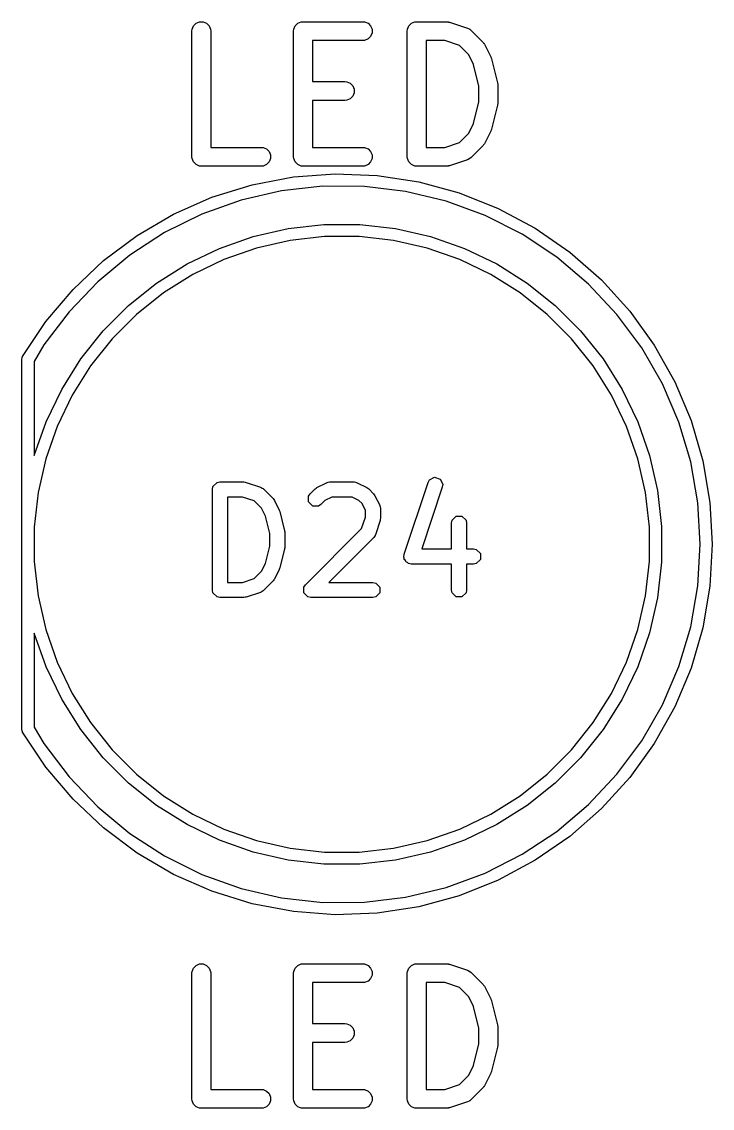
# Model space of a CAD drawing. Header units: millimetres. Extents: x 129 to 276, y -185 to -58.
# Drawn here: x 144.47 to 149.97, y -88.24 to -79.59 of the extents above; entities that cross this region are included whole.
import ezdxf

# ---------------------------------------------------------------- set-up
doc = ezdxf.new("R2010")
doc.units = ezdxf.units.MM
doc.layers.add('F.Fab', color=9, linetype='CONTINUOUS', true_color=0xafafaf)

msp = doc.modelspace()

# ---------------------------------------------------------------- linework, layer by layer
at = {"layer": 'F.Fab', "linetype": 'CONTINUOUS'}
for p, q in [((145.825952, -79.664819), (145.827393, -79.650187)), ((145.825952, -80.664819), (145.825952, -79.664819)), ((145.827393, -79.650187), (145.838592, -79.623151)), ((145.838592, -79.623151), (145.859284, -79.602459)), ((145.859284, -79.602459), (145.88632, -79.59126)), ((145.88632, -79.59126), (145.915584, -79.59126)), ((145.915584, -79.59126), (145.94262, -79.602459)), ((145.94262, -79.602459), (145.963312, -79.623151)), ((145.963312, -79.623151), (145.974511, -79.650187)), ((145.974511, -79.650187), (145.975952, -79.664819)), ((145.975952, -79.664819), (145.975952, -80.589819)), ((146.635476, -79.664819), (146.636917, -79.650187)), ((146.635476, -80.664819), (146.635476, -79.664819)), ((146.636917, -79.650187), (146.648116, -79.623151)), ((146.648116, -79.623151), (146.668808, -79.602459)), ((146.668808, -79.602459), (146.695844, -79.59126)), ((146.695844, -79.59126), (146.710476, -79.589819)), ((146.710476, -79.589819), (147.186666, -79.589819)), ((147.186666, -79.589819), (147.201298, -79.59126)), ((147.201298, -79.59126), (147.228334, -79.602459)), ((147.228334, -79.602459), (147.249026, -79.623151)), ((147.249026, -79.623151), (147.260225, -79.650187)), ((147.260225, -79.650187), (147.260225, -79.679451)), ((147.540238, -79.664819), (147.541679, -79.650187)), ((147.540238, -80.664819), (147.540238, -79.664819)), ((147.541679, -79.650187), (147.552878, -79.623151)), ((147.552878, -79.623151), (147.57357, -79.602459)), ((147.57357, -79.602459), (147.600606, -79.59126)), ((147.600606, -79.59126), (147.615238, -79.589819)), ((147.615238, -79.589819), (147.853333, -79.589819)), ((147.853333, -79.589819), (147.860738, -79.590548)), ((147.860738, -79.590548), (147.862713, -79.590408)), ((147.862713, -79.590408), (147.86531, -79.590998)), ((147.86531, -79.590998), (147.867965, -79.59126)), ((147.867965, -79.59126), (147.869796, -79.592018)), ((147.869796, -79.592018), (147.87705, -79.593668)), ((147.87705, -79.593668), (148.019907, -79.641287)), ((148.019907, -79.641287), (148.033332, -79.647281)), ((148.033332, -79.647281), (148.035367, -79.649046)), ((148.035367, -79.649046), (148.037858, -79.650078)), ((148.037858, -79.650078), (148.049223, -79.659405)), ((148.049223, -79.659405), (148.144461, -79.754643)), ((147.186666, -79.739819), (146.785476, -79.739819)), ((146.785476, -79.739819), (146.785476, -80.066009)), ((147.201298, -79.738378), (147.186666, -79.739819)), ((147.228334, -79.727179), (147.201298, -79.738378)), ((147.249026, -79.706487), (147.228334, -79.727179)), ((147.260225, -79.679451), (147.249026, -79.706487)), ((147.841163, -79.739819), (147.690238, -79.739819)), ((147.690238, -79.739819), (147.690238, -80.589819)), ((147.955676, -79.77799), (147.841163, -79.739819)), ((148.029789, -79.852103), (147.955676, -79.77799)), ((148.144461, -79.754643), (148.149181, -79.760393)), ((148.149181, -79.760393), (148.150678, -79.761692)), ((148.150678, -79.761692), (148.152097, -79.763946)), ((148.152097, -79.763946), (148.153789, -79.766008)), ((148.153789, -79.766008), (148.154547, -79.76784)), ((148.154547, -79.76784), (148.15851, -79.774135)), ((148.15851, -79.774135), (148.206129, -79.869373)), ((148.068282, -79.92909), (148.029789, -79.852103)), ((148.206129, -79.869373), (148.206538, -79.870442)), ((148.206538, -79.870442), (148.206861, -79.870878)), ((148.206861, -79.870878), (148.209053, -79.877014)), ((148.209053, -79.877014), (148.211384, -79.883104)), ((148.211384, -79.883104), (148.211422, -79.883644)), ((148.211422, -79.883644), (148.211808, -79.884724)), ((148.211808, -79.884724), (148.259427, -80.0752)), ((148.111666, -80.102624), (148.068282, -79.92909)), ((146.785476, -80.066009), (147.043809, -80.066009)), ((147.043809, -80.066009), (147.058441, -80.06745)), ((147.058441, -80.06745), (147.085477, -80.078649)), ((147.085477, -80.078649), (147.106169, -80.099341)), ((148.259427, -80.0752), (148.259802, -80.077736)), ((148.259802, -80.077736), (148.260225, -80.078758)), ((148.260225, -80.078758), (148.260767, -80.08427)), ((148.260767, -80.08427), (148.261577, -80.089744)), ((148.261577, -80.089744), (148.261414, -80.090836)), ((148.261414, -80.090836), (148.261666, -80.09339)), ((148.261666, -80.09339), (148.261666, -80.236247)), ((147.106169, -80.182677), (147.085477, -80.203369)), ((147.106169, -80.099341), (147.117368, -80.126377)), ((147.117368, -80.155641), (147.106169, -80.182677)), ((147.117368, -80.126377), (147.117368, -80.155641)), ((148.111666, -80.227013), (148.111666, -80.102624)), ((147.043809, -80.216009), (146.785476, -80.216009)), ((146.785476, -80.216009), (146.785476, -80.589819)), ((147.058441, -80.214568), (147.043809, -80.216009)), ((147.085477, -80.203369), (147.058441, -80.214568)), ((148.068282, -80.400547), (148.111666, -80.227013)), ((148.259427, -80.254437), (148.211808, -80.444913)), ((148.259802, -80.2519), (148.259427, -80.254437)), ((148.260225, -80.250879), (148.259802, -80.2519)), ((148.260767, -80.245366), (148.260225, -80.250879)), ((148.261577, -80.239893), (148.260767, -80.245366)), ((148.261666, -80.236247), (148.261414, -80.2388)), ((148.261414, -80.2388), (148.261577, -80.239893)), ((148.029788, -80.477534), (148.068282, -80.400547)), ((148.211808, -80.444913), (148.211422, -80.445992)), ((147.955676, -80.551647), (148.029788, -80.477534)), ((148.206129, -80.460264), (148.15851, -80.555502)), ((148.206538, -80.459194), (148.206129, -80.460264)), ((148.206861, -80.458759), (148.206538, -80.459194)), ((148.209053, -80.452622), (148.206861, -80.458759)), ((148.211384, -80.446533), (148.209053, -80.452622)), ((148.211422, -80.445992), (148.211384, -80.446533)), ((145.975952, -80.589819), (146.377142, -80.589819)), ((146.377142, -80.589819), (146.391774, -80.59126)), ((146.391774, -80.59126), (146.41881, -80.602459)), ((146.41881, -80.602459), (146.439502, -80.623151)), ((146.785476, -80.589819), (147.186666, -80.589819)), ((147.186666, -80.589819), (147.201298, -80.59126)), ((147.201298, -80.59126), (147.228334, -80.602459)), ((147.228334, -80.602459), (147.249026, -80.623151)), ((147.690238, -80.589819), (147.841163, -80.589819)), ((147.841163, -80.589819), (147.955676, -80.551647)), ((148.144462, -80.574993), (148.049223, -80.670233)), ((148.149179, -80.569244), (148.144462, -80.574993)), ((148.150678, -80.567945), (148.149179, -80.569244)), ((148.152099, -80.565686), (148.150678, -80.567945)), ((148.153789, -80.563628), (148.152099, -80.565686)), ((148.154546, -80.561798), (148.153789, -80.563628)), ((148.15851, -80.555502), (148.154546, -80.561798)), ((145.827393, -80.679451), (145.825952, -80.664819)), ((145.838592, -80.706487), (145.827393, -80.679451)), ((146.439502, -80.623151), (146.450701, -80.650187)), ((146.450701, -80.679451), (146.439502, -80.706487)), ((146.450701, -80.650187), (146.450701, -80.679451)), ((146.636917, -80.679451), (146.635476, -80.664819)), ((146.648116, -80.706487), (146.636917, -80.679451)), ((147.249026, -80.623151), (147.260225, -80.650187)), ((147.260225, -80.679451), (147.249026, -80.706487)), ((147.260225, -80.650187), (147.260225, -80.679451)), ((147.541679, -80.679451), (147.540238, -80.664819)), ((147.552878, -80.706487), (147.541679, -80.679451)), ((148.019907, -80.688351), (147.87705, -80.73597)), ((148.033332, -80.682357), (148.019907, -80.688351)), ((148.035367, -80.680591), (148.033332, -80.682357)), ((148.037858, -80.67956), (148.035367, -80.680591)), ((148.049223, -80.670233), (148.037858, -80.67956)), ((145.859284, -80.727179), (145.838592, -80.706487)), ((145.88632, -80.738378), (145.859284, -80.727179)), ((145.900952, -80.739819), (145.88632, -80.738378)), ((146.377142, -80.739819), (145.900952, -80.739819)), ((146.391774, -80.738378), (146.377142, -80.739819)), ((146.41881, -80.727179), (146.391774, -80.738378)), ((146.439502, -80.706487), (146.41881, -80.727179)), ((146.668808, -80.727179), (146.648116, -80.706487)), ((146.695844, -80.738378), (146.668808, -80.727179)), ((146.710476, -80.739819), (146.695844, -80.738378)), ((147.186666, -80.739819), (146.710476, -80.739819)), ((147.201298, -80.738378), (147.186666, -80.739819)), ((147.228334, -80.727179), (147.201298, -80.738378)), ((147.249026, -80.706487), (147.228334, -80.727179)), ((147.57357, -80.727179), (147.552878, -80.706487)), ((147.600606, -80.738378), (147.57357, -80.727179)), ((147.615238, -80.739819), (147.600606, -80.738378)), ((147.853333, -80.739819), (147.615238, -80.739819)), ((147.860738, -80.739089), (147.853333, -80.739819)), ((147.862713, -80.73923), (147.860738, -80.739089)), ((147.86531, -80.738639), (147.862713, -80.73923)), ((147.867965, -80.738378), (147.86531, -80.738639)), ((147.869796, -80.737619), (147.867965, -80.738378)), ((147.87705, -80.73597), (147.869796, -80.737619)), ((146.304604, -80.888059), (146.633294, -80.825456)), ((146.633294, -80.825456), (146.966959, -80.800477)), ((146.966959, -80.800477), (147.301306, -80.813443)), ((147.301306, -80.813443), (147.632034, -80.864187)), ((147.632034, -80.864187), (147.954888, -80.952057)), ((145.985117, -80.98748), (146.304604, -80.888059)), ((146.539002, -80.935982), (146.216523, -81.010569)), ((146.867946, -80.899222), (146.539002, -80.935982)), ((147.198934, -80.900783), (146.867946, -80.899222)), ((147.527517, -80.940644), (147.198934, -80.900783)), ((147.849277, -81.018269), (147.527517, -80.940644)), ((147.954888, -80.952057), (148.265716, -81.075922)), ((145.678945, -81.12244), (145.985117, -80.98748)), ((146.216523, -81.010569), (145.904846, -81.121981)), ((148.15989, -81.132615), (147.849277, -81.018269)), ((145.390024, -81.291204), (145.678945, -81.12244)), ((145.904846, -81.121981), (145.608158, -81.268719)), ((148.455181, -81.282144), (148.15989, -81.132615)), ((148.265716, -81.075922), (148.560517, -81.234189)), ((146.592859, -81.236029), (146.87702, -81.204012)), ((146.87702, -81.204012), (147.16298, -81.204012)), ((147.16298, -81.204012), (147.447141, -81.236029)), ((145.122073, -81.491599), (145.390024, -81.291204)), ((145.608158, -81.268719), (145.330449, -81.448811)), ((146.044157, -81.394107), (146.314069, -81.299661)), ((146.314069, -81.299661), (146.592859, -81.236029)), ((146.882411, -81.3), (146.608963, -81.330811)), ((147.157589, -81.3), (146.882411, -81.3)), ((147.431037, -81.330811), (147.157589, -81.3)), ((147.447141, -81.236029), (147.725931, -81.299661)), ((147.725931, -81.299661), (147.995843, -81.394107)), ((148.731179, -81.464848), (148.455181, -81.282144)), ((148.560517, -81.234189), (148.8355, -81.424821)), ((145.786517, -81.51818), (146.044157, -81.394107)), ((146.340684, -81.392043), (146.080948, -81.482929)), ((146.608963, -81.330811), (146.340684, -81.392043)), ((147.699316, -81.392043), (147.431037, -81.330811)), ((147.959052, -81.482929), (147.699316, -81.392043)), ((147.995843, -81.394107), (148.253483, -81.51818)), ((145.330449, -81.448811), (145.075452, -81.659836)), ((146.080948, -81.482929), (145.833022, -81.602324)), ((148.206978, -81.602324), (147.959052, -81.482929)), ((148.984175, -81.678268), (148.731179, -81.464848)), ((148.8355, -81.424821), (149.087127, -81.645366)), ((144.878538, -81.721049), (145.122073, -81.491599)), ((145.544388, -81.67032), (145.786517, -81.51818)), ((148.253483, -81.51818), (148.495612, -81.67032)), ((145.833022, -81.602324), (145.600022, -81.748728)), ((148.439978, -81.748728), (148.206978, -81.602324)), ((149.087127, -81.645366), (149.312161, -81.892986)), ((144.662553, -81.9766), (144.878538, -81.721049)), ((145.075452, -81.659836), (144.846593, -81.898958)), ((145.320816, -81.848612), (145.544388, -81.67032)), ((148.495612, -81.67032), (148.719184, -81.848612)), ((149.210768, -81.919538), (148.984175, -81.678268)), ((145.600022, -81.748728), (145.384879, -81.920299)), ((148.655121, -81.920299), (148.439978, -81.748728)), ((144.846593, -81.898958), (144.64695, -82.162962)), ((145.118612, -82.050816), (145.320816, -81.848612)), ((148.719184, -81.848612), (148.921388, -82.050816)), ((149.312161, -81.892986), (149.507706, -82.164497)), ((144.476897, -82.254966), (144.662553, -81.9766)), ((145.384879, -81.920299), (145.190299, -82.114879)), ((148.849701, -82.114879), (148.655121, -81.920299)), ((149.407912, -82.185414), (149.210768, -81.919538)), ((144.94032, -82.274388), (145.118612, -82.050816)), ((148.921388, -82.050816), (149.09968, -82.274388)), ((144.64695, -82.162962), (144.57, -82.293909)), ((145.190299, -82.114879), (145.018728, -82.330022)), ((149.021272, -82.330022), (148.849701, -82.114879)), ((149.507706, -82.164497), (149.671247, -82.456405)), ((144.47, -82.280306), (144.473806, -82.261172)), ((144.473806, -82.261172), (144.476014, -82.258963)), ((144.476014, -82.258963), (144.476897, -82.254966)), ((149.572957, -82.47232), (149.407912, -82.185414)), ((144.47, -85.219694), (144.47, -82.280306)), ((144.57, -82.293909), (144.57, -83.0431)), ((144.78818, -82.516517), (144.94032, -82.274388)), ((145.018728, -82.330022), (144.872324, -82.563022)), ((149.167676, -82.563022), (149.021272, -82.330022)), ((149.09968, -82.274388), (149.25182, -82.516517)), ((144.664107, -82.774157), (144.78818, -82.516517)), ((149.25182, -82.516517), (149.375893, -82.774157)), ((149.703684, -82.776402), (149.572957, -82.47232)), ((149.671247, -82.456405), (149.800681, -82.764955)), ((144.872324, -82.563022), (144.752929, -82.810948)), ((149.287071, -82.810948), (149.167676, -82.563022)), ((144.57, -83.0431), (144.664107, -82.774157)), ((149.375893, -82.774157), (149.470339, -83.044069)), ((149.798337, -83.093572), (149.703684, -82.776402)), ((149.800681, -82.764955), (149.894342, -83.086178)), ((144.752929, -82.810948), (144.662043, -83.070684)), ((149.377957, -83.070684), (149.287071, -82.810948)), ((144.662043, -83.070684), (144.600811, -83.338963)), ((149.439189, -83.338963), (149.377957, -83.070684)), ((149.470339, -83.044069), (149.533971, -83.322859)), ((149.855642, -83.419565), (149.798337, -83.093572)), ((149.894342, -83.086178), (149.951024, -83.41594)), ((145.988571, -83.313855), (145.993138, -83.290894)), ((145.993138, -83.290894), (146.02561, -83.258422)), ((146.02561, -83.258422), (146.048571, -83.253855)), ((146.048571, -83.253855), (146.239047, -83.253855)), ((146.239047, -83.253855), (146.24848, -83.255731)), ((146.24848, -83.255731), (146.258021, -83.256934)), ((146.258021, -83.256934), (146.372307, -83.295029)), ((146.372307, -83.295029), (146.374917, -83.296517)), ((146.374917, -83.296517), (146.376294, -83.296517)), ((146.376294, -83.296517), (146.384283, -83.301855)), ((146.814141, -83.304179), (146.821738, -83.298284)), ((146.821738, -83.298284), (146.897928, -83.260189)), ((146.897928, -83.260189), (146.900826, -83.259395)), ((146.900826, -83.259395), (146.9018, -83.258422)), ((146.9018, -83.258422), (146.911232, -83.256545)), ((146.911232, -83.256545), (146.920508, -83.254006)), ((146.920508, -83.254006), (146.921813, -83.254441)), ((146.921813, -83.254441), (146.924761, -83.253855)), ((146.924761, -83.253855), (147.115237, -83.253855)), ((147.115237, -83.253855), (147.118184, -83.254441)), ((147.118184, -83.254441), (147.11949, -83.254006)), ((147.11949, -83.254006), (147.128765, -83.256545)), ((147.128765, -83.256545), (147.138198, -83.258422)), ((147.138198, -83.258422), (147.139171, -83.259395)), ((147.139171, -83.259395), (147.14207, -83.260189)), ((147.14207, -83.260189), (147.218261, -83.298284)), ((147.218261, -83.298284), (147.225866, -83.304186)), ((147.515459, -83.828214), (147.705936, -83.256787)), ((147.819778, -83.294734), (147.655626, -83.787188)), ((147.705936, -83.256787), (147.71753, -83.236448)), ((147.71753, -83.236448), (147.758604, -83.215911)), ((147.758604, -83.215911), (147.802169, -83.230433)), ((147.802169, -83.230433), (147.822706, -83.271507)), ((147.822706, -83.271507), (147.819778, -83.294734)), ((144.600811, -83.338963), (144.57, -83.612411)), ((145.988571, -84.113855), (145.988571, -83.313855)), ((146.22931, -83.373855), (146.108571, -83.373855)), ((146.108571, -83.373855), (146.108571, -84.053855)), ((146.320923, -83.404392), (146.22931, -83.373855)), ((146.384283, -83.301855), (146.392645, -83.306622)), ((146.392645, -83.306622), (146.393261, -83.307855)), ((146.393261, -83.307855), (146.395759, -83.309524)), ((146.395759, -83.309524), (146.471949, -83.385714)), ((146.471949, -83.385714), (146.477286, -83.393701)), ((146.755042, -83.367083), (146.768049, -83.347618)), ((146.755042, -83.413005), (146.755042, -83.367083)), ((146.768049, -83.347618), (146.806145, -83.309523)), ((146.806145, -83.309523), (146.814141, -83.304179)), ((146.938926, -83.373855), (146.884111, -83.401262)), ((147.101072, -83.373855), (146.938926, -83.373855)), ((147.155887, -83.401262), (147.101072, -83.373855)), ((147.225866, -83.304186), (147.233854, -83.309524)), ((147.233854, -83.309524), (147.271949, -83.347618)), ((147.271949, -83.347618), (147.277291, -83.355612)), ((147.277291, -83.355612), (147.283189, -83.363212)), ((147.283189, -83.363212), (147.321284, -83.439404)), ((149.47, -83.612411), (149.439189, -83.338963)), ((149.533971, -83.322859), (149.565988, -83.60702)), ((146.380209, -83.463678), (146.320923, -83.404392)), ((146.411008, -83.525276), (146.380209, -83.463678)), ((146.477286, -83.393701), (146.483189, -83.401307)), ((146.483189, -83.401307), (146.521284, -83.477499)), ((146.787513, -83.445478), (146.755042, -83.413005)), ((146.833435, -83.445478), (146.787513, -83.445478)), ((146.852901, -83.432472), (146.833435, -83.445478)), ((146.884111, -83.401262), (146.852901, -83.432472)), ((147.18021, -83.425585), (147.155887, -83.401262)), ((147.207618, -83.4804), (147.18021, -83.425585)), ((147.321284, -83.439404), (147.322077, -83.442301)), ((147.322077, -83.442301), (147.323051, -83.443275)), ((147.323051, -83.443275), (147.324927, -83.452709)), ((147.324927, -83.452709), (147.327467, -83.461983)), ((147.327467, -83.461983), (147.327031, -83.463288)), ((147.327031, -83.463288), (147.327618, -83.466236)), ((147.327618, -83.466236), (147.327618, -83.542426)), ((149.87483, -83.75), (149.855642, -83.419565)), ((149.951024, -83.41594), (149.97, -83.75)), ((146.445714, -83.664096), (146.411008, -83.525276)), ((146.521284, -83.477499), (146.52302, -83.483838)), ((146.52302, -83.483838), (146.525826, -83.489779)), ((146.525826, -83.489779), (146.563923, -83.64216)), ((147.17708, -83.624301), (147.207618, -83.532689)), ((147.207618, -83.532689), (147.207618, -83.4804)), ((147.325741, -83.55186), (147.324539, -83.561399)), ((147.327618, -83.542426), (147.325741, -83.55186)), ((147.893333, -83.580521), (147.8979, -83.55756)), ((147.8979, -83.55756), (147.930372, -83.525088)), ((147.930372, -83.525088), (147.976294, -83.525088)), ((147.976294, -83.525088), (148.008766, -83.55756)), ((148.008766, -83.55756), (148.013333, -83.580521)), ((144.57, -83.612411), (144.57, -83.887589)), ((146.563923, -83.64216), (146.56428, -83.649504)), ((146.729954, -84.071429), (147.17708, -83.624301)), ((147.324539, -83.561399), (147.286444, -83.675686)), ((147.893333, -83.787188), (147.893333, -83.580521)), ((148.013333, -83.580521), (148.013333, -83.787188)), ((149.47, -83.887589), (149.47, -83.612411)), ((149.565988, -83.60702), (149.565988, -83.89298)), ((146.445714, -83.763613), (146.445714, -83.664096)), ((146.56428, -83.649504), (146.565714, -83.656712)), ((146.565714, -83.656712), (146.565714, -83.770998)), ((147.27195, -83.699138), (146.917232, -84.053855)), ((147.273619, -83.696639), (147.27195, -83.699138)), ((147.274851, -83.696024), (147.273619, -83.696639)), ((147.279614, -83.687666), (147.274851, -83.696024)), ((147.284956, -83.679673), (147.279614, -83.687666)), ((147.286444, -83.675686), (147.284956, -83.678296)), ((147.284956, -83.678296), (147.284956, -83.679673)), ((146.411008, -83.902432), (146.445714, -83.763613)), ((146.563923, -83.78555), (146.525826, -83.937931)), ((146.56428, -83.778205), (146.563923, -83.78555)), ((146.565714, -83.770998), (146.56428, -83.778205)), ((147.655626, -83.787188), (147.893333, -83.787188)), ((148.013333, -83.787188), (148.067619, -83.787188)), ((148.067619, -83.787188), (148.09058, -83.791755)), ((148.09058, -83.791755), (148.123052, -83.824227)), ((149.855642, -84.080435), (149.87483, -83.75)), ((149.97, -83.75), (149.951024, -84.08406)), ((144.57, -83.887589), (144.600811, -84.161037)), ((146.38021, -83.96403), (146.411008, -83.902432)), ((147.512531, -83.851441), (147.515459, -83.828214)), ((147.516947, -83.860273), (147.512531, -83.851441)), ((147.516947, -83.870149), (147.516947, -83.860273)), ((147.526823, -83.880025), (147.516947, -83.870149)), ((147.533068, -83.892515), (147.526823, -83.880025)), ((147.542435, -83.895637), (147.533068, -83.892515)), ((147.549419, -83.902621), (147.542435, -83.895637)), ((147.57238, -83.907188), (147.549419, -83.902621)), ((148.09058, -83.902621), (148.067619, -83.907188)), ((148.123052, -83.870149), (148.09058, -83.902621)), ((148.123052, -83.824227), (148.123052, -83.870149)), ((149.439189, -84.161037), (149.47, -83.887589)), ((149.565988, -83.89298), (149.533971, -84.177141)), ((146.320921, -84.023318), (146.38021, -83.96403)), ((146.521284, -83.950212), (146.483189, -84.026402)), ((146.52302, -83.94387), (146.521284, -83.950212)), ((146.525826, -83.937931), (146.52302, -83.94387)), ((147.893333, -83.907188), (147.57238, -83.907188)), ((147.893333, -84.113855), (147.893333, -83.907188)), ((148.067619, -83.907188), (148.013333, -83.907188)), ((148.013333, -83.907188), (148.013333, -84.113855)), ((146.108571, -84.053855), (146.22931, -84.053855)), ((146.22931, -84.053855), (146.320921, -84.023318)), ((146.47195, -84.041995), (146.39576, -84.118186)), ((146.477293, -84.033998), (146.47195, -84.041995)), ((146.483189, -84.026402), (146.477293, -84.033998)), ((146.716947, -84.090894), (146.729954, -84.071429)), ((146.917232, -84.053855), (147.267618, -84.053855)), ((147.267618, -84.053855), (147.290579, -84.058422)), ((147.290579, -84.058422), (147.323051, -84.090894)), ((144.600811, -84.161037), (144.662043, -84.429316)), ((145.993138, -84.136816), (145.988571, -84.113855)), ((146.02561, -84.169288), (145.993138, -84.136816)), ((146.372307, -84.132681), (146.258021, -84.170776)), ((146.374917, -84.131193), (146.372307, -84.132681)), ((146.376295, -84.131193), (146.374917, -84.131193)), ((146.38429, -84.12585), (146.376295, -84.131193)), ((146.392645, -84.121088), (146.38429, -84.12585)), ((146.393261, -84.119855), (146.392645, -84.121088)), ((146.39576, -84.118186), (146.393261, -84.119855)), ((146.716947, -84.136816), (146.716947, -84.090894)), ((146.749419, -84.169288), (146.716947, -84.136816)), ((147.323051, -84.136816), (147.290579, -84.169288)), ((147.323051, -84.090894), (147.323051, -84.136816)), ((147.8979, -84.136816), (147.893333, -84.113855)), ((147.930372, -84.169288), (147.8979, -84.136816)), ((148.008766, -84.136816), (147.976294, -84.169288)), ((148.013333, -84.113855), (148.008766, -84.136816)), ((149.377957, -84.429316), (149.439189, -84.161037)), ((149.798337, -84.406428), (149.855642, -84.080435)), ((149.951024, -84.08406), (149.894342, -84.413822)), ((146.048571, -84.173855), (146.02561, -84.169288)), ((146.239047, -84.173855), (146.048571, -84.173855)), ((146.24848, -84.171978), (146.239047, -84.173855)), ((146.258021, -84.170776), (146.24848, -84.171978)), ((146.77238, -84.173855), (146.749419, -84.169288)), ((147.267618, -84.173855), (146.77238, -84.173855)), ((147.290579, -84.169288), (147.267618, -84.173855)), ((147.976294, -84.169288), (147.930372, -84.169288)), ((149.533971, -84.177141), (149.470339, -84.455931)), ((149.703684, -84.723598), (149.798337, -84.406428)), ((149.894342, -84.413822), (149.800681, -84.735045)), ((144.664107, -84.725843), (144.57, -84.456899)), ((144.57, -84.456899), (144.57, -85.20609)), ((144.662043, -84.429316), (144.752929, -84.689052)), ((149.287071, -84.689052), (149.377957, -84.429316)), ((149.470339, -84.455931), (149.375893, -84.725843)), ((144.78818, -84.983483), (144.664107, -84.725843)), ((144.752929, -84.689052), (144.872324, -84.936978)), ((149.167676, -84.936978), (149.287071, -84.689052)), ((149.375893, -84.725843), (149.25182, -84.983483)), ((149.572957, -85.02768), (149.703684, -84.723598)), ((149.800681, -84.735045), (149.671247, -85.043595)), ((144.872324, -84.936978), (145.018728, -85.169978)), ((149.021272, -85.169978), (149.167676, -84.936978)), ((144.94032, -85.225612), (144.78818, -84.983483)), ((149.25182, -84.983483), (149.09968, -85.225612)), ((149.407912, -85.314586), (149.572957, -85.02768)), ((149.671247, -85.043595), (149.507706, -85.335503)), ((145.018728, -85.169978), (145.190299, -85.385121)), ((148.849701, -85.385121), (149.021272, -85.169978)), ((144.473806, -85.238828), (144.47, -85.219694)), ((144.476014, -85.241036), (144.473806, -85.238828)), ((144.476897, -85.245034), (144.476014, -85.241036)), ((144.662553, -85.5234), (144.476897, -85.245034)), ((144.57, -85.20609), (144.64695, -85.337038)), ((145.118612, -85.449184), (144.94032, -85.225612)), ((149.09968, -85.225612), (148.921388, -85.449184)), ((144.64695, -85.337038), (144.846593, -85.601042)), ((149.210768, -85.580462), (149.407912, -85.314586)), ((149.507706, -85.335503), (149.312161, -85.607014)), ((145.320816, -85.651388), (145.118612, -85.449184)), ((145.190299, -85.385121), (145.384879, -85.579701)), ((148.655121, -85.579701), (148.849701, -85.385121)), ((148.921388, -85.449184), (148.719184, -85.651388)), ((144.878538, -85.778951), (144.662553, -85.5234)), ((144.846593, -85.601042), (145.075452, -85.840164)), ((145.384879, -85.579701), (145.600022, -85.751272)), ((148.439978, -85.751272), (148.655121, -85.579701)), ((148.984175, -85.821732), (149.210768, -85.580462)), ((149.312161, -85.607014), (149.087127, -85.854634)), ((145.544388, -85.82968), (145.320816, -85.651388)), ((148.719184, -85.651388), (148.495612, -85.82968)), ((145.122073, -86.008401), (144.878538, -85.778951)), ((145.600022, -85.751272), (145.833022, -85.897676)), ((148.206978, -85.897676), (148.439978, -85.751272)), ((145.075452, -85.840164), (145.330449, -86.051189)), ((145.786517, -85.98182), (145.544388, -85.82968)), ((148.495612, -85.82968), (148.253483, -85.98182)), ((148.731179, -86.035152), (148.984175, -85.821732)), ((149.087127, -85.854634), (148.8355, -86.075179)), ((145.833022, -85.897676), (146.080948, -86.017071)), ((147.959052, -86.017071), (148.206978, -85.897676)), ((145.390024, -86.208796), (145.122073, -86.008401)), ((145.330449, -86.051189), (145.608158, -86.231281)), ((146.044157, -86.105893), (145.786517, -85.98182)), ((146.080948, -86.017071), (146.340684, -86.107957)), ((147.699316, -86.107957), (147.959052, -86.017071)), ((148.253483, -85.98182), (147.995843, -86.105893)), ((148.455181, -86.217856), (148.731179, -86.035152)), ((146.314069, -86.200339), (146.044157, -86.105893)), ((146.340684, -86.107957), (146.608963, -86.169189)), ((147.431037, -86.169189), (147.699316, -86.107957)), ((147.995843, -86.105893), (147.725931, -86.200339)), ((148.8355, -86.075179), (148.560517, -86.265811)), ((145.678945, -86.37756), (145.390024, -86.208796)), ((145.608158, -86.231281), (145.904846, -86.378019)), ((146.592859, -86.263971), (146.314069, -86.200339)), ((146.608963, -86.169189), (146.882411, -86.2)), ((146.882411, -86.2), (147.157589, -86.2)), ((147.157589, -86.2), (147.431037, -86.169189)), ((147.725931, -86.200339), (147.447141, -86.263971)), ((148.15989, -86.367385), (148.455181, -86.217856)), ((146.87702, -86.295988), (146.592859, -86.263971)), ((147.16298, -86.295988), (146.87702, -86.295988)), ((147.447141, -86.263971), (147.16298, -86.295988)), ((148.560517, -86.265811), (148.265716, -86.424078)), ((145.985117, -86.51252), (145.678945, -86.37756)), ((145.904846, -86.378019), (146.216523, -86.489431)), ((147.849277, -86.481731), (148.15989, -86.367385)), ((146.216523, -86.489431), (146.539002, -86.564018)), ((147.527517, -86.559356), (147.849277, -86.481731)), ((148.265716, -86.424078), (147.954888, -86.547943)), ((146.304604, -86.611941), (145.985117, -86.51252)), ((146.539002, -86.564018), (146.867946, -86.600778)), ((147.198934, -86.599217), (147.527517, -86.559356)), ((147.954888, -86.547943), (147.632034, -86.635813)), ((146.633294, -86.674544), (146.304604, -86.611941)), ((146.867946, -86.600778), (147.198934, -86.599217)), ((147.632034, -86.635813), (147.301306, -86.686557)), ((146.966959, -86.699523), (146.633294, -86.674544)), ((147.301306, -86.686557), (146.966959, -86.699523)), ((145.838592, -87.123151), (145.859284, -87.102459)), ((145.859284, -87.102459), (145.88632, -87.09126)), ((145.88632, -87.09126), (145.915584, -87.09126)), ((145.915584, -87.09126), (145.94262, -87.102459)), ((145.94262, -87.102459), (145.963312, -87.123151)), ((146.648116, -87.123151), (146.668808, -87.102459)), ((146.668808, -87.102459), (146.695844, -87.09126)), ((146.695844, -87.09126), (146.710476, -87.089819)), ((146.710476, -87.089819), (147.186666, -87.089819)), ((147.186666, -87.089819), (147.201298, -87.09126)), ((147.201298, -87.09126), (147.228334, -87.102459)), ((147.228334, -87.102459), (147.249026, -87.123151)), ((147.552878, -87.123151), (147.57357, -87.102459)), ((147.57357, -87.102459), (147.600606, -87.09126)), ((147.600606, -87.09126), (147.615238, -87.089819)), ((147.615238, -87.089819), (147.853333, -87.089819)), ((147.853333, -87.089819), (147.860738, -87.090548)), ((147.860738, -87.090548), (147.862713, -87.090408)), ((147.862713, -87.090408), (147.86531, -87.090998)), ((147.86531, -87.090998), (147.867965, -87.09126)), ((147.867965, -87.09126), (147.869796, -87.092018)), ((147.869796, -87.092018), (147.87705, -87.093668)), ((147.87705, -87.093668), (148.019907, -87.141287)), ((145.825952, -87.164819), (145.827393, -87.150187)), ((145.825952, -88.164819), (145.825952, -87.164819)), ((145.827393, -87.150187), (145.838592, -87.123151)), ((145.963312, -87.123151), (145.974511, -87.150187)), ((145.974511, -87.150187), (145.975952, -87.164819)), ((145.975952, -87.164819), (145.975952, -88.089819)), ((146.635476, -87.164819), (146.636917, -87.150187)), ((146.635476, -88.164819), (146.635476, -87.164819)), ((146.636917, -87.150187), (146.648116, -87.123151)), ((147.249026, -87.123151), (147.260225, -87.150187)), ((147.260225, -87.179451), (147.249026, -87.206487)), ((147.260225, -87.150187), (147.260225, -87.179451)), ((147.540238, -87.164819), (147.541679, -87.150187)), ((147.540238, -88.164819), (147.540238, -87.164819)), ((147.541679, -87.150187), (147.552878, -87.123151)), ((148.019907, -87.141287), (148.033332, -87.147281)), ((148.033332, -87.147281), (148.035367, -87.149046)), ((148.035367, -87.149046), (148.037858, -87.150078)), ((148.037858, -87.150078), (148.049223, -87.159405)), ((148.049223, -87.159405), (148.144461, -87.254643)), ((147.186666, -87.239819), (146.785476, -87.239819)), ((146.785476, -87.239819), (146.785476, -87.566009)), ((147.201298, -87.238378), (147.186666, -87.239819)), ((147.228334, -87.227179), (147.201298, -87.238378)), ((147.249026, -87.206487), (147.228334, -87.227179)), ((147.841163, -87.239819), (147.690238, -87.239819)), ((147.690238, -87.239819), (147.690238, -88.089819)), ((147.955676, -87.27799), (147.841163, -87.239819)), ((148.029789, -87.352103), (147.955676, -87.27799)), ((148.144461, -87.254643), (148.149181, -87.260393)), ((148.149181, -87.260393), (148.150678, -87.261692)), ((148.150678, -87.261692), (148.152097, -87.263946)), ((148.152097, -87.263946), (148.153789, -87.266008)), ((148.153789, -87.266008), (148.154547, -87.26784)), ((148.154547, -87.26784), (148.15851, -87.274135)), ((148.15851, -87.274135), (148.206129, -87.369373)), ((148.068282, -87.42909), (148.029789, -87.352103)), ((148.111666, -87.602624), (148.068282, -87.42909)), ((148.206129, -87.369373), (148.206538, -87.370442)), ((148.206538, -87.370442), (148.206861, -87.370878)), ((148.206861, -87.370878), (148.209053, -87.377014)), ((148.209053, -87.377014), (148.211384, -87.383104)), ((148.211384, -87.383104), (148.211422, -87.383644)), ((148.211422, -87.383644), (148.211808, -87.384724)), ((148.211808, -87.384724), (148.259427, -87.5752)), ((146.785476, -87.566009), (147.043809, -87.566009)), ((147.043809, -87.566009), (147.058441, -87.56745)), ((147.058441, -87.56745), (147.085477, -87.578649)), ((147.085477, -87.578649), (147.106169, -87.599341)), ((147.106169, -87.599341), (147.117368, -87.626377)), ((148.111666, -87.727013), (148.111666, -87.602624)), ((148.259427, -87.5752), (148.259802, -87.577736)), ((148.259802, -87.577736), (148.260225, -87.578758)), ((148.260225, -87.578758), (148.260767, -87.58427)), ((148.260767, -87.58427), (148.261577, -87.589744)), ((148.261577, -87.589744), (148.261414, -87.590836)), ((148.261414, -87.590836), (148.261666, -87.59339)), ((148.261666, -87.59339), (148.261666, -87.736247)), ((147.085477, -87.703369), (147.058441, -87.714568)), ((147.106169, -87.682677), (147.085477, -87.703369)), ((147.117368, -87.655641), (147.106169, -87.682677)), ((147.117368, -87.626377), (147.117368, -87.655641)), ((147.043809, -87.716009), (146.785476, -87.716009)), ((146.785476, -87.716009), (146.785476, -88.089819)), ((147.058441, -87.714568), (147.043809, -87.716009)), ((148.068282, -87.900547), (148.111666, -87.727013)), ((148.259427, -87.754437), (148.211808, -87.944913)), ((148.259802, -87.7519), (148.259427, -87.754437)), ((148.260225, -87.750879), (148.259802, -87.7519)), ((148.260767, -87.745366), (148.260225, -87.750879)), ((148.261577, -87.739893), (148.260767, -87.745366)), ((148.261666, -87.736247), (148.261414, -87.7388)), ((148.261414, -87.7388), (148.261577, -87.739893)), ((148.029788, -87.977534), (148.068282, -87.900547)), ((148.206129, -87.960264), (148.15851, -88.055502)), ((148.206538, -87.959194), (148.206129, -87.960264)), ((148.206861, -87.958759), (148.206538, -87.959194)), ((148.209053, -87.952622), (148.206861, -87.958759)), ((148.211384, -87.946533), (148.209053, -87.952622)), ((148.211422, -87.945992), (148.211384, -87.946533)), ((148.211808, -87.944913), (148.211422, -87.945992)), ((147.841163, -88.089819), (147.955676, -88.051647)), ((147.955676, -88.051647), (148.029788, -87.977534)), ((148.15851, -88.055502), (148.154546, -88.061798)), ((145.975952, -88.089819), (146.377142, -88.089819)), ((146.377142, -88.089819), (146.391774, -88.09126)), ((146.391774, -88.09126), (146.41881, -88.102459)), ((146.41881, -88.102459), (146.439502, -88.123151)), ((146.439502, -88.123151), (146.450701, -88.150187)), ((146.785476, -88.089819), (147.186666, -88.089819)), ((147.186666, -88.089819), (147.201298, -88.09126)), ((147.201298, -88.09126), (147.228334, -88.102459)), ((147.228334, -88.102459), (147.249026, -88.123151)), ((147.249026, -88.123151), (147.260225, -88.150187)), ((147.690238, -88.089819), (147.841163, -88.089819)), ((148.144462, -88.074993), (148.049223, -88.170233)), ((148.149179, -88.069244), (148.144462, -88.074993)), ((148.150678, -88.067945), (148.149179, -88.069244)), ((148.152099, -88.065686), (148.150678, -88.067945)), ((148.153789, -88.063628), (148.152099, -88.065686)), ((148.154546, -88.061798), (148.153789, -88.063628)), ((145.827393, -88.179451), (145.825952, -88.164819)), ((145.838592, -88.206487), (145.827393, -88.179451)), ((145.859284, -88.227179), (145.838592, -88.206487)), ((145.88632, -88.238378), (145.859284, -88.227179)), ((146.41881, -88.227179), (146.391774, -88.238378)), ((146.439502, -88.206487), (146.41881, -88.227179)), ((146.450701, -88.179451), (146.439502, -88.206487)), ((146.450701, -88.150187), (146.450701, -88.179451)), ((146.636917, -88.179451), (146.635476, -88.164819)), ((146.648116, -88.206487), (146.636917, -88.179451)), ((146.668808, -88.227179), (146.648116, -88.206487)), ((146.695844, -88.238378), (146.668808, -88.227179)), ((147.228334, -88.227179), (147.201298, -88.238378)), ((147.249026, -88.206487), (147.228334, -88.227179)), ((147.260225, -88.179451), (147.249026, -88.206487)), ((147.260225, -88.150187), (147.260225, -88.179451)), ((147.541679, -88.179451), (147.540238, -88.164819)), ((147.552878, -88.206487), (147.541679, -88.179451)), ((147.57357, -88.227179), (147.552878, -88.206487)), ((147.600606, -88.238378), (147.57357, -88.227179)), ((148.019907, -88.188351), (147.87705, -88.23597)), ((148.033332, -88.182357), (148.019907, -88.188351)), ((148.035367, -88.180591), (148.033332, -88.182357)), ((148.037858, -88.17956), (148.035367, -88.180591)), ((148.049223, -88.170233), (148.037858, -88.17956)), ((145.900952, -88.239819), (145.88632, -88.238378)), ((146.377142, -88.239819), (145.900952, -88.239819)), ((146.391774, -88.238378), (146.377142, -88.239819)), ((146.710476, -88.239819), (146.695844, -88.238378)), ((147.186666, -88.239819), (146.710476, -88.239819)), ((147.201298, -88.238378), (147.186666, -88.239819)), ((147.615238, -88.239819), (147.600606, -88.238378)), ((147.853333, -88.239819), (147.615238, -88.239819)), ((147.860738, -88.239089), (147.853333, -88.239819)), ((147.862713, -88.23923), (147.860738, -88.239089)), ((147.86531, -88.238639), (147.862713, -88.23923)), ((147.867965, -88.238378), (147.86531, -88.238639)), ((147.869796, -88.237619), (147.867965, -88.238378)), ((147.87705, -88.23597), (147.869796, -88.237619))]:
    msp.add_line(p, q, dxfattribs=at)

doc.saveas('drawing.dxf')
